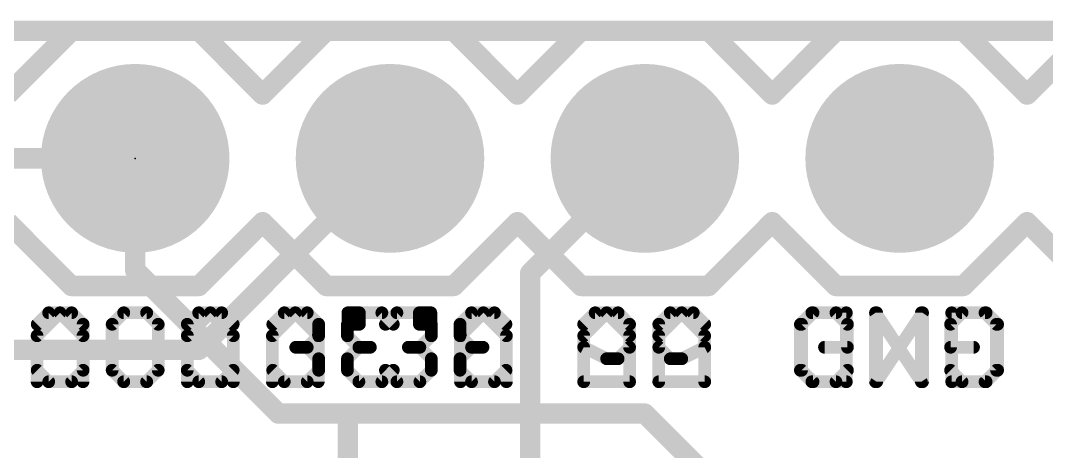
# Model space of a CAD drawing. Extents: x -0.9 to 39.5, y -0.1 to 25.5.
# Drawn here: x 9.02 to 19.24, y 21.21 to 25.5 of the extents above; entities that cross this region are included whole.
import ezdxf

# ---------------------------------------------------------------- set-up
doc = ezdxf.new("R2010")
doc.units = 0
for name, color, linetype in [('1', 12, 'CONTINUOUS'), ('16', 132, 'CONTINUOUS'), ('17', 110, 'CONTINUOUS'), ('20', 53, 'CONTINUOUS'), ('21', 41, 'CONTINUOUS'), ('22', 40, 'CONTINUOUS'), ('24', 53, 'CONTINUOUS')]:
    doc.layers.add(name, color=color, linetype=linetype)

# ---------------------------------------------------------------- blocks, each defined once
blk = doc.blocks.new('ROUNDP')
at = {"const_width": 0.5}
blk.add_lwpolyline([(0, -0.25, 1), (0, 0.25, 1), (0, -0.25)], format="xyb", dxfattribs=at)

msp = doc.modelspace()

# ---------------------------------------------------------------- linework, layer by layer
at = {"layer": '1', "const_width": 0.2032}
for points in [[(39.37, 25.4), (0, 25.4)], [(10.16, 23.017), (10.16, 24.13)], [(11.587, 21.59), (10.16, 23.017)], [(12.28, 21.59), (11.587, 21.59)], [(15.24, 21.59), (12.28, 21.59)], [(12.28, 20.32), (12.28, 21.59)], [(16.51, 20.32), (15.24, 21.59)]]:
    msp.add_lwpolyline(points, dxfattribs=at)
at = {"layer": '1', "const_width": 0.1016}
for points in [[(10.2108, 24.13, 1), (10.1092, 24.13)], [(10.1959, 23.0529, 1), (10.1241, 22.9811)], [(10.1092, 23.017, 1), (10.2108, 23.017)], [(11.587, 21.6408, 1), (11.587, 21.5392)], [(12.28, 21.6408, 1), (12.28, 21.5392)], [(12.3308, 21.59, 1), (12.2292, 21.59)], [(12.28, 21.5392, 1), (12.28, 21.6408)], [(15.2759, 21.6259, 1), (15.2041, 21.5541)], [(15.24, 21.5392, 1), (15.24, 21.6408)], [(11.5511, 21.5541, 1), (11.6229, 21.6259)]]:
    msp.add_lwpolyline(points, format="xyb", dxfattribs=at)
at = {"layer": '16', "const_width": 0.2032}
for points in [[(0, 25.4), (39.37, 25.4)], [(10.16, 24.13), (8.89, 24.13)], [(10.795, 22.225), (12.7, 24.13)], [(14.097, 22.987), (15.24, 24.13)], [(14.097, 20.701), (14.097, 22.987)], [(8.509, 22.225), (10.795, 22.225)]]:
    msp.add_lwpolyline(points, dxfattribs=at)
at = {"layer": '16', "const_width": 0.1016}
for points in [[(10.16, 24.0792, 1), (10.16, 24.1808)], [(12.7359, 24.0941, 1), (12.6641, 24.1659)], [(15.2759, 24.0941, 1), (15.2041, 24.1659)], [(14.1478, 22.987, 1), (14.0462, 22.987)], [(14.0611, 23.0229, 1), (14.1329, 22.9511)], [(10.7591, 22.2609, 1), (10.8309, 22.1891)], [(10.795, 22.1742, 1), (10.795, 22.2758)]]:
    msp.add_lwpolyline(points, format="xyb", dxfattribs=at)
at = {"layer": '20', "const_width": 0.2032}
msp.add_lwpolyline([(39.37, 25.4), (0, 25.4)], dxfattribs=at)
at = {"layer": '21', "const_width": 0.127}
for points in [[(9.2979, 22.5933), (9.1835, 22.4789)], [(9.5267, 22.5933), (9.2979, 22.5933)], [(9.6411, 22.4789), (9.5267, 22.5933)], [(10.0463, 22.5933), (9.9319, 22.4789)], [(10.2751, 22.5933), (10.0463, 22.5933)], [(10.3895, 22.4789), (10.2751, 22.5933)], [(10.9091, 22.5933), (10.6803, 22.3645)], [(11.1379, 22.3645), (10.9091, 22.5933)], [(11.7559, 22.5933), (11.5271, 22.3645)], [(11.9847, 22.3645), (11.7559, 22.5933)], [(12.2755, 22.4789), (12.3899, 22.5933)], [(12.3899, 22.5933), (12.6187, 22.5933)], [(12.6187, 22.5933), (12.7331, 22.4789)], [(12.9929, 22.4789), (12.9929, 22.5933)], [(12.9929, 22.5933), (13.1073, 22.5933)], [(13.1073, 22.5933), (13.1073, 22.4789)], [(13.3981, 22.4789), (13.5125, 22.5933)], [(13.5125, 22.5933), (13.7413, 22.5933)], [(13.7413, 22.5933), (13.8557, 22.4789)], [(14.8597, 22.5933), (14.6309, 22.3645)], [(15.0885, 22.3645), (14.8597, 22.5933)], [(15.3793, 22.4789), (15.4937, 22.5933)], [(15.4937, 22.5933), (15.7225, 22.5933)], [(15.7225, 22.5933), (15.8369, 22.4789)], [(16.9052, 22.5933), (16.7908, 22.4789)], [(17.2484, 22.5933), (16.9052, 22.5933)], [(17.2484, 21.9069), (17.2484, 22.5933)], [(17.9968, 21.9069), (17.5392, 22.5933)], [(17.5392, 22.5933), (17.5392, 21.9069)], [(17.9968, 22.5933), (17.9968, 21.9069)], [(18.402, 22.5933), (18.2876, 22.4789)], [(18.6308, 22.5933), (18.402, 22.5933)], [(18.7452, 22.4789), (18.6308, 22.5933)], [(9.6411, 22.0213), (9.6411, 22.4789)], [(10.3895, 22.0213), (10.3895, 22.4789)], [(12.2755, 22.3645), (12.2755, 22.4789)], [(13.1073, 22.4789), (12.9929, 22.4789)], [(13.3981, 22.3645), (13.3981, 22.4789)], [(15.3793, 22.2501), (15.3793, 22.4789)], [(16.7908, 22.4789), (16.7908, 22.0213)], [(18.2876, 22.4789), (18.2876, 22.2501)], [(18.7452, 22.0213), (18.7452, 22.4789)], [(10.6803, 22.3645), (10.6803, 21.9069)], [(11.1379, 21.9069), (11.1379, 22.3645)], [(11.5271, 22.3645), (11.5271, 21.9069)], [(11.9847, 21.9069), (11.9847, 22.3645)], [(12.3899, 22.2501), (12.2755, 22.3645)], [(13.5125, 22.2501), (13.3981, 22.3645)], [(14.6309, 22.3645), (14.6309, 21.9069)], [(15.0885, 21.9069), (15.0885, 22.3645)], [(12.2755, 22.1357), (12.3899, 22.2501)], [(12.3899, 22.2501), (12.5043, 22.2501)], [(13.3981, 22.1357), (13.5125, 22.2501)], [(13.5125, 22.2501), (13.6269, 22.2501)], [(15.4937, 22.1357), (15.3793, 22.2501)], [(15.8369, 22.2501), (15.6081, 22.1357)], [(15.8369, 21.9069), (15.8369, 22.2501)], [(18.2876, 22.2501), (18.5164, 22.2501)], [(12.2755, 22.0213), (12.2755, 22.1357)], [(13.3981, 22.0213), (13.3981, 22.1357)], [(15.6081, 22.1357), (15.4937, 22.1357)], [(9.1835, 22.0213), (9.2979, 21.9069)], [(9.5267, 21.9069), (9.6411, 22.0213)], [(9.9319, 22.0213), (10.0463, 21.9069)], [(10.2751, 21.9069), (10.3895, 22.0213)], [(12.3899, 21.9069), (12.2755, 22.0213)], [(12.7331, 22.0213), (12.6187, 21.9069)], [(13.5125, 21.9069), (13.3981, 22.0213)], [(13.8557, 22.0213), (13.7413, 21.9069)], [(16.7908, 22.0213), (16.9052, 21.9069)], [(18.2876, 22.0213), (18.402, 21.9069)], [(18.6308, 21.9069), (18.7452, 22.0213)], [(9.2979, 21.9069), (9.5267, 21.9069)], [(10.0463, 21.9069), (10.2751, 21.9069)], [(12.6187, 21.9069), (12.3899, 21.9069)], [(13.7413, 21.9069), (13.5125, 21.9069)], [(15.3793, 21.9069), (15.8369, 21.9069)], [(16.9052, 21.9069), (17.2484, 21.9069)], [(18.402, 21.9069), (18.6308, 21.9069)]]:
    msp.add_lwpolyline(points, dxfattribs=at)
at = {"layer": '21', "const_width": 0.0635}
for points in [[(9.2979, 22.6251, 1), (9.2979, 22.5616)], [(9.3203, 22.5708, 1), (9.2754, 22.6158)], [(9.5491, 22.6158, 1), (9.5042, 22.5708)], [(9.5267, 22.5616, 1), (9.5267, 22.6251)], [(10.0463, 22.6251, 1), (10.0463, 22.5616)], [(10.0687, 22.5708, 1), (10.0238, 22.6158)], [(10.2975, 22.6158, 1), (10.2526, 22.5708)], [(10.2751, 22.5616, 1), (10.2751, 22.6251)], [(10.9316, 22.6158, 1), (10.8867, 22.5708)], [(10.9316, 22.5708, 1), (10.8867, 22.6158)], [(11.7783, 22.6158, 1), (11.7334, 22.5708)], [(11.7783, 22.5708, 1), (11.7334, 22.6158)], [(12.3899, 22.6251, 1), (12.3899, 22.5616)], [(12.4123, 22.5708, 1), (12.3674, 22.6158)], [(12.6411, 22.6158, 1), (12.5962, 22.5708)], [(12.6187, 22.5616, 1), (12.6187, 22.6251)], [(12.9929, 22.6251, 1), (12.9929, 22.5616)], [(13.0246, 22.5933, 1), (12.9611, 22.5933)], [(13.139, 22.5933, 1), (13.0755, 22.5933)], [(13.1073, 22.5616, 1), (13.1073, 22.6251)], [(13.5125, 22.6251, 1), (13.5125, 22.5616)], [(13.535, 22.5708, 1), (13.4901, 22.6158)], [(13.7638, 22.6158, 1), (13.7189, 22.5708)], [(13.7413, 22.5616, 1), (13.7413, 22.6251)], [(14.8821, 22.6158, 1), (14.8372, 22.5708)], [(14.8821, 22.5708, 1), (14.8372, 22.6158)], [(15.4937, 22.6251, 1), (15.4937, 22.5616)], [(15.5162, 22.5708, 1), (15.4713, 22.6158)], [(15.745, 22.6158, 1), (15.7001, 22.5708)], [(15.7225, 22.5616, 1), (15.7225, 22.6251)], [(16.9052, 22.6251, 1), (16.9052, 22.5616)], [(16.9276, 22.5708, 1), (16.8827, 22.6158)], [(17.2801, 22.5933, 1), (17.2166, 22.5933)], [(17.2484, 22.5616, 1), (17.2484, 22.6251)], [(17.5709, 22.5933, 1), (17.5074, 22.5933)], [(17.5656, 22.6109, 1), (17.5128, 22.5757)], [(18.0285, 22.5933, 1), (17.965, 22.5933)], [(18.402, 22.6251, 1), (18.402, 22.5616)], [(18.4245, 22.5708, 1), (18.3796, 22.6158)], [(18.6533, 22.6158, 1), (18.6084, 22.5708)], [(18.6308, 22.5616, 1), (18.6308, 22.6251)], [(9.161, 22.5014, 1), (9.2059, 22.4565)], [(9.6728, 22.4789, 1), (9.6093, 22.4789)], [(9.6186, 22.4565, 1), (9.6635, 22.5014)], [(9.9094, 22.5014, 1), (9.9543, 22.4565)], [(10.4212, 22.4789, 1), (10.3577, 22.4789)], [(10.367, 22.4565, 1), (10.4119, 22.5014)], [(12.3072, 22.4789, 1), (12.2437, 22.4789)], [(12.253, 22.5014, 1), (12.2979, 22.4565)], [(12.7106, 22.4565, 1), (12.7555, 22.5014)], [(12.9929, 22.5107, 1), (12.9929, 22.4472)], [(12.9611, 22.4789, 1), (13.0246, 22.4789)], [(13.0755, 22.4789, 1), (13.139, 22.4789)], [(13.1073, 22.4472, 1), (13.1073, 22.5107)], [(13.4299, 22.4789, 1), (13.3664, 22.4789)], [(13.3757, 22.5014, 1), (13.4206, 22.4565)], [(13.8332, 22.4565, 1), (13.8782, 22.5014)], [(15.4111, 22.4789, 1), (15.3476, 22.4789)], [(15.3569, 22.5014, 1), (15.4018, 22.4565)], [(15.8144, 22.4565, 1), (15.8594, 22.5014)], [(16.8225, 22.4789, 1), (16.759, 22.4789)], [(16.7683, 22.5014, 1), (16.8132, 22.4565)], [(18.3194, 22.4789, 1), (18.2559, 22.4789)], [(18.2652, 22.5014, 1), (18.3101, 22.4565)], [(18.7769, 22.4789, 1), (18.7135, 22.4789)], [(18.7227, 22.4565, 1), (18.7677, 22.5014)], [(10.7121, 22.3645, 1), (10.6486, 22.3645)], [(10.6579, 22.387, 1), (10.7028, 22.3421)], [(11.1697, 22.3645, 1), (11.1061, 22.3645)], [(11.1154, 22.3421, 1), (11.1604, 22.387)], [(11.5588, 22.3645, 1), (11.4953, 22.3645)], [(11.5046, 22.387, 1), (11.5495, 22.3421)], [(12.0164, 22.3645, 1), (11.9529, 22.3645)], [(11.9622, 22.3421, 1), (12.0071, 22.387)], [(12.2437, 22.3645, 1), (12.3072, 22.3645)], [(12.2979, 22.387, 1), (12.253, 22.3421)], [(13.4206, 22.387, 1), (13.3757, 22.3421)], [(13.3664, 22.3645, 1), (13.4299, 22.3645)], [(14.6626, 22.3645, 1), (14.5991, 22.3645)], [(14.6084, 22.387, 1), (14.6533, 22.3421)], [(15.1202, 22.3645, 1), (15.0567, 22.3645)], [(15.066, 22.3421, 1), (15.1109, 22.387)], [(12.3899, 22.2819, 1), (12.3899, 22.2184)], [(12.4123, 22.2277, 1), (12.3674, 22.2726)], [(12.3674, 22.2277, 1), (12.4123, 22.2726)], [(12.5043, 22.2184, 1), (12.5043, 22.2819)], [(13.5125, 22.2819, 1), (13.5125, 22.2184)], [(13.4901, 22.2277, 1), (13.535, 22.2726)], [(13.535, 22.2277, 1), (13.4901, 22.2726)], [(13.6269, 22.2184, 1), (13.6269, 22.2819)], [(15.4018, 22.2726, 1), (15.3569, 22.2277)], [(15.8687, 22.2501, 1), (15.8051, 22.2501)], [(15.8511, 22.2217, 1), (15.8227, 22.2785)], [(18.2876, 22.2819, 1), (18.2876, 22.2184)], [(18.5164, 22.2184, 1), (18.5164, 22.2819)], [(12.3072, 22.1357, 1), (12.2437, 22.1357)], [(13.4299, 22.1357, 1), (13.3664, 22.1357)], [(15.3476, 22.2501, 1), (15.4111, 22.2501)], [(15.4937, 22.1675, 1), (15.4937, 22.104)], [(15.5939, 22.1641, 1), (15.6223, 22.1073)], [(15.6081, 22.104, 1), (15.6081, 22.1675)], [(18.2559, 22.2501, 1), (18.3194, 22.2501)], [(12.253, 22.1582, 1), (12.2979, 22.1133)], [(13.3757, 22.1582, 1), (13.4206, 22.1133)], [(15.4713, 22.1133, 1), (15.5162, 22.1582)], [(9.2059, 22.0438, 1), (9.161, 21.9989)], [(9.6093, 22.0213, 1), (9.6728, 22.0213)], [(9.6635, 21.9989, 1), (9.6186, 22.0438)], [(9.9543, 22.0438, 1), (9.9094, 21.9989)], [(10.3577, 22.0213, 1), (10.4212, 22.0213)], [(10.4119, 21.9989, 1), (10.367, 22.0438)], [(12.2437, 22.0213, 1), (12.3072, 22.0213)], [(12.2979, 22.0438, 1), (12.253, 21.9989)], [(12.7555, 21.9989, 1), (12.7106, 22.0438)], [(13.4206, 22.0438, 1), (13.3757, 21.9989)], [(13.3664, 22.0213, 1), (13.4299, 22.0213)], [(13.8782, 21.9989, 1), (13.8332, 22.0438)], [(16.8132, 22.0438, 1), (16.7683, 21.9989)], [(16.759, 22.0213, 1), (16.8225, 22.0213)], [(18.3101, 22.0438, 1), (18.2652, 21.9989)], [(18.7135, 22.0213, 1), (18.7769, 22.0213)], [(18.7677, 21.9989, 1), (18.7227, 22.0438)], [(9.2979, 21.9387, 1), (9.2979, 21.8752)], [(9.2754, 21.8845, 1), (9.3203, 21.9294)], [(9.5042, 21.9294, 1), (9.5491, 21.8845)], [(9.5267, 21.8752, 1), (9.5267, 21.9387)], [(10.0463, 21.9387, 1), (10.0463, 21.8752)], [(10.0238, 21.8845, 1), (10.0687, 21.9294)], [(10.2526, 21.9294, 1), (10.2975, 21.8845)], [(10.2751, 21.8752, 1), (10.2751, 21.9387)], [(10.6486, 21.9069, 1), (10.7121, 21.9069)], [(11.1061, 21.9069, 1), (11.1697, 21.9069)], [(11.4953, 21.9069, 1), (11.5588, 21.9069)], [(11.9529, 21.9069, 1), (12.0164, 21.9069)], [(12.3899, 21.9387, 1), (12.3899, 21.8752)], [(12.3674, 21.8845, 1), (12.4123, 21.9294)], [(12.5962, 21.9294, 1), (12.6411, 21.8845)], [(12.6187, 21.8752, 1), (12.6187, 21.9387)], [(13.5125, 21.9387, 1), (13.5125, 21.8752)], [(13.4901, 21.8845, 1), (13.535, 21.9294)], [(13.7189, 21.9294, 1), (13.7638, 21.8845)], [(13.7413, 21.8752, 1), (13.7413, 21.9387)], [(14.5991, 21.9069, 1), (14.6626, 21.9069)], [(15.0567, 21.9069, 1), (15.1202, 21.9069)], [(15.3793, 21.9387, 1), (15.3793, 21.8752)], [(15.8051, 21.9069, 1), (15.8687, 21.9069)], [(15.8369, 21.8752, 1), (15.8369, 21.9387)], [(16.9052, 21.9387, 1), (16.9052, 21.8752)], [(16.8827, 21.8845, 1), (16.9276, 21.9294)], [(17.2166, 21.9069, 1), (17.2801, 21.9069)], [(17.2484, 21.8752, 1), (17.2484, 21.9387)], [(17.5074, 21.9069, 1), (17.5709, 21.9069)], [(17.965, 21.9069, 1), (18.0285, 21.9069)], [(17.9704, 21.8893, 1), (18.0232, 21.9245)], [(18.402, 21.9387, 1), (18.402, 21.8752)], [(18.3796, 21.8845, 1), (18.4245, 21.9294)], [(18.6084, 21.9294, 1), (18.6533, 21.8845)], [(18.6308, 21.8752, 1), (18.6308, 21.9387)]]:
    msp.add_lwpolyline(points, format="xyb", dxfattribs=at)
at = {"layer": '22'}
for points, const_width in [([(8.89, 24.765), (9.525, 25.4)], 0.2032), ([(10.795, 25.4), (9.525, 25.4)], 0.2032), ([(11.43, 24.765), (10.795, 25.4)], 0.2032), ([(12.065, 25.4), (11.43, 24.765)], 0.2032), ([(13.335, 25.4), (12.065, 25.4)], 0.2032), ([(13.97, 24.765), (13.335, 25.4)], 0.2032), ([(14.605, 25.4), (13.97, 24.765)], 0.2032), ([(15.875, 25.4), (14.605, 25.4)], 0.2032), ([(16.51, 24.765), (15.875, 25.4)], 0.2032), ([(16.51, 24.765), (17.145, 25.4)], 0.2032), ([(18.415, 25.4), (17.145, 25.4)], 0.2032), ([(19.05, 24.765), (18.415, 25.4)], 0.2032), ([(19.685, 25.4), (19.05, 24.765)], 0.2032), ([(9.525, 22.86), (8.89, 23.495)], 0.2032), ([(10.795, 22.86), (11.43, 23.495)], 0.2032), ([(11.43, 23.495), (12.065, 22.86)], 0.2032), ([(13.335, 22.86), (13.97, 23.495)], 0.2032), ([(13.97, 23.495), (14.605, 22.86)], 0.2032), ([(15.875, 22.86), (16.51, 23.495)], 0.2032), ([(17.145, 22.86), (16.51, 23.495)], 0.2032), ([(18.415, 22.86), (19.05, 23.495)], 0.2032), ([(19.05, 23.495), (19.685, 22.86)], 0.2032), ([(9.525, 22.86), (10.795, 22.86)], 0.2032), ([(12.065, 22.86), (13.335, 22.86)], 0.2032), ([(14.605, 22.86), (15.875, 22.86)], 0.2032), ([(17.145, 22.86), (18.415, 22.86)], 0.2032), ([(9.1821, 22.3645), (9.4109, 22.5933)], 0.127), ([(9.4109, 22.5933), (9.6397, 22.3645)], 0.127), ([(9.9305, 22.4789), (10.0449, 22.5933)], 0.127), ([(10.0449, 22.5933), (10.2737, 22.5933)], 0.127), ([(10.2737, 22.5933), (10.3881, 22.4789)], 0.127), ([(10.6789, 22.4789), (10.7933, 22.5933)], 0.127), ([(10.7933, 22.5933), (11.0221, 22.5933)], 0.127), ([(11.0221, 22.5933), (11.1365, 22.4789)], 0.127), ([(11.646, 22.5933), (11.5316, 22.4789)], 0.127), ([(11.8748, 22.5933), (11.646, 22.5933)], 0.127), ([(11.9892, 22.4789), (11.8748, 22.5933)], 0.127), ([(12.28, 22.5933), (12.28, 22.4789)], 0.127), ([(12.3944, 22.5933), (12.28, 22.5933)], 0.127), ([(12.3944, 22.4789), (12.3944, 22.5933)], 0.127), ([(12.7686, 22.5933), (12.6542, 22.4789)], 0.127), ([(12.9974, 22.5933), (12.7686, 22.5933)], 0.127), ([(13.1118, 22.4789), (12.9974, 22.5933)], 0.127), ([(13.4026, 22.3645), (13.6314, 22.5933)], 0.127), ([(13.6314, 22.5933), (13.8602, 22.3645)], 0.127), ([(14.7448, 22.5933), (14.6304, 22.4789)], 0.127), ([(14.9736, 22.5933), (14.7448, 22.5933)], 0.127), ([(15.088, 22.4789), (14.9736, 22.5933)], 0.127), ([(15.3788, 22.3645), (15.6076, 22.5933)], 0.127), ([(15.6076, 22.5933), (15.8364, 22.3645)], 0.127), ([(16.8021, 22.4789), (16.9165, 22.5933)], 0.127), ([(16.9165, 22.5933), (17.1453, 22.5933)], 0.127), ([(17.1453, 22.5933), (17.2597, 22.4789)], 0.127), ([(17.5505, 22.5933), (17.5505, 21.9069)], 0.127), ([(17.5505, 21.9069), (18.0081, 22.5933)], 0.127), ([(18.0081, 22.5933), (18.0081, 21.9069)], 0.127), ([(18.2989, 21.9069), (18.2989, 22.5933)], 0.127), ([(18.2989, 22.5933), (18.6421, 22.5933)], 0.127), ([(18.6421, 22.5933), (18.7565, 22.4789)], 0.127), ([(9.9305, 22.0213), (9.9305, 22.4789)], 0.127), ([(10.6789, 22.0213), (10.6789, 22.4789)], 0.127), ([(11.9892, 22.3645), (11.9892, 22.4789)], 0.127), ([(12.28, 22.4789), (12.3944, 22.4789)], 0.127), ([(13.1118, 22.3645), (13.1118, 22.4789)], 0.127), ([(15.088, 22.2501), (15.088, 22.4789)], 0.127), ([(16.8021, 22.0213), (16.8021, 22.4789)], 0.127), ([(17.2597, 22.4789), (17.2597, 22.2501)], 0.127), ([(18.7565, 22.4789), (18.7565, 22.0213)], 0.127), ([(9.1821, 21.9069), (9.1821, 22.3645)], 0.127), ([(9.6397, 22.3645), (9.6397, 21.9069)], 0.127), ([(11.8748, 22.2501), (11.9892, 22.3645)], 0.127), ([(12.9974, 22.2501), (13.1118, 22.3645)], 0.127), ([(13.4026, 21.9069), (13.4026, 22.3645)], 0.127), ([(13.8602, 22.3645), (13.8602, 21.9069)], 0.127), ([(15.3788, 21.9069), (15.3788, 22.3645)], 0.127), ([(15.8364, 22.3645), (15.8364, 21.9069)], 0.127), ([(11.8748, 22.2501), (11.7604, 22.2501)], 0.127), ([(11.9892, 22.1357), (11.8748, 22.2501)], 0.127), ([(12.9974, 22.2501), (12.883, 22.2501)], 0.127), ([(13.1118, 22.1357), (12.9974, 22.2501)], 0.127), ([(14.6304, 21.9069), (14.6304, 22.2501)], 0.127), ([(14.6304, 22.2501), (14.8592, 22.1357)], 0.127), ([(14.9736, 22.1357), (15.088, 22.2501)], 0.127), ([(17.2597, 22.2501), (17.0309, 22.2501)], 0.127), ([(11.9892, 22.0213), (11.9892, 22.1357)], 0.127), ([(13.1118, 22.0213), (13.1118, 22.1357)], 0.127), ([(14.8592, 22.1357), (14.9736, 22.1357)], 0.127), ([(10.0449, 21.9069), (9.9305, 22.0213)], 0.127), ([(10.3881, 22.0213), (10.2737, 21.9069)], 0.127), ([(10.7933, 21.9069), (10.6789, 22.0213)], 0.127), ([(11.1365, 22.0213), (11.0221, 21.9069)], 0.127), ([(11.5316, 22.0213), (11.646, 21.9069)], 0.127), ([(11.8748, 21.9069), (11.9892, 22.0213)], 0.127), ([(12.6542, 22.0213), (12.7686, 21.9069)], 0.127), ([(12.9974, 21.9069), (13.1118, 22.0213)], 0.127), ([(16.9165, 21.9069), (16.8021, 22.0213)], 0.127), ([(17.2597, 22.0213), (17.1453, 21.9069)], 0.127), ([(18.7565, 22.0213), (18.6421, 21.9069)], 0.127), ([(10.2737, 21.9069), (10.0449, 21.9069)], 0.127), ([(11.0221, 21.9069), (10.7933, 21.9069)], 0.127), ([(11.646, 21.9069), (11.8748, 21.9069)], 0.127), ([(12.7686, 21.9069), (12.9974, 21.9069)], 0.127), ([(15.088, 21.9069), (14.6304, 21.9069)], 0.127), ([(17.1453, 21.9069), (16.9165, 21.9069)], 0.127), ([(18.6421, 21.9069), (18.2989, 21.9069)], 0.127)]:
    msp.add_lwpolyline(points, dxfattribs=dict(at, const_width=const_width))
for points, const_width in [([(9.525, 25.4508, 1), (9.525, 25.3492)], 0.1016), ([(9.5609, 25.3641, 1), (9.4891, 25.4359)], 0.1016), ([(10.8309, 25.4359, 1), (10.7591, 25.3641)], 0.1016), ([(10.795, 25.3492, 1), (10.795, 25.4508)], 0.1016), ([(12.065, 25.4508, 1), (12.065, 25.3492)], 0.1016), ([(12.1009, 25.3641, 1), (12.0291, 25.4359)], 0.1016), ([(13.3709, 25.4359, 1), (13.2991, 25.3641)], 0.1016), ([(13.335, 25.3492, 1), (13.335, 25.4508)], 0.1016), ([(14.605, 25.4508, 1), (14.605, 25.3492)], 0.1016), ([(14.6409, 25.3641, 1), (14.5691, 25.4359)], 0.1016), ([(15.9109, 25.4359, 1), (15.8391, 25.3641)], 0.1016), ([(15.875, 25.3492, 1), (15.875, 25.4508)], 0.1016), ([(17.145, 25.4508, 1), (17.145, 25.3492)], 0.1016), ([(17.1809, 25.3641, 1), (17.1091, 25.4359)], 0.1016), ([(18.4509, 25.4359, 1), (18.3791, 25.3641)], 0.1016), ([(18.415, 25.3492, 1), (18.415, 25.4508)], 0.1016), ([(11.3941, 24.8009, 1), (11.4659, 24.7291)], 0.1016), ([(11.3941, 24.7291, 1), (11.4659, 24.8009)], 0.1016), ([(13.9341, 24.8009, 1), (14.0059, 24.7291)], 0.1016), ([(13.9341, 24.7291, 1), (14.0059, 24.8009)], 0.1016), ([(16.4741, 24.8009, 1), (16.5459, 24.7291)], 0.1016), ([(16.4741, 24.7291, 1), (16.5459, 24.8009)], 0.1016), ([(19.0141, 24.8009, 1), (19.0859, 24.7291)], 0.1016), ([(19.0141, 24.7291, 1), (19.0859, 24.8009)], 0.1016), ([(11.4659, 23.5309, 1), (11.3941, 23.4591)], 0.1016), ([(11.4659, 23.4591, 1), (11.3941, 23.5309)], 0.1016), ([(14.0059, 23.5309, 1), (13.9341, 23.4591)], 0.1016), ([(14.0059, 23.4591, 1), (13.9341, 23.5309)], 0.1016), ([(16.5459, 23.5309, 1), (16.4741, 23.4591)], 0.1016), ([(16.5459, 23.4591, 1), (16.4741, 23.5309)], 0.1016), ([(19.0859, 23.5309, 1), (19.0141, 23.4591)], 0.1016), ([(19.0859, 23.4591, 1), (19.0141, 23.5309)], 0.1016), ([(9.525, 22.9108, 1), (9.525, 22.8092)], 0.1016), ([(9.4891, 22.8241, 1), (9.5609, 22.8959)], 0.1016), ([(10.7591, 22.8959, 1), (10.8309, 22.8241)], 0.1016), ([(10.795, 22.8092, 1), (10.795, 22.9108)], 0.1016), ([(12.065, 22.9108, 1), (12.065, 22.8092)], 0.1016), ([(12.0291, 22.8241, 1), (12.1009, 22.8959)], 0.1016), ([(13.2991, 22.8959, 1), (13.3709, 22.8241)], 0.1016), ([(13.335, 22.8092, 1), (13.335, 22.9108)], 0.1016), ([(14.605, 22.9108, 1), (14.605, 22.8092)], 0.1016), ([(14.5691, 22.8241, 1), (14.6409, 22.8959)], 0.1016), ([(15.8391, 22.8959, 1), (15.9109, 22.8241)], 0.1016), ([(15.875, 22.8092, 1), (15.875, 22.9108)], 0.1016), ([(17.145, 22.9108, 1), (17.145, 22.8092)], 0.1016), ([(17.1091, 22.8241, 1), (17.1809, 22.8959)], 0.1016), ([(18.3791, 22.8959, 1), (18.4509, 22.8241)], 0.1016), ([(18.415, 22.8092, 1), (18.415, 22.9108)], 0.1016), ([(9.4333, 22.6158, 1), (9.3884, 22.5708)], 0.0635), ([(9.4333, 22.5708, 1), (9.3884, 22.6158)], 0.0635), ([(10.0449, 22.6251, 1), (10.0449, 22.5616)], 0.0635), ([(10.0674, 22.5708, 1), (10.0225, 22.6158)], 0.0635), ([(10.2962, 22.6158, 1), (10.2513, 22.5708)], 0.0635), ([(10.2737, 22.5616, 1), (10.2737, 22.6251)], 0.0635), ([(10.7933, 22.6251, 1), (10.7933, 22.5616)], 0.0635), ([(10.8158, 22.5708, 1), (10.7709, 22.6158)], 0.0635), ([(11.0446, 22.6158, 1), (10.9997, 22.5708)], 0.0635), ([(11.0221, 22.5616, 1), (11.0221, 22.6251)], 0.0635), ([(11.646, 22.6251, 1), (11.646, 22.5616)], 0.0635), ([(11.6684, 22.5708, 1), (11.6235, 22.6158)], 0.0635), ([(11.8972, 22.6158, 1), (11.8523, 22.5708)], 0.0635), ([(11.8748, 22.5616, 1), (11.8748, 22.6251)], 0.0635), ([(12.28, 22.6251, 1), (12.28, 22.5616)], 0.0635), ([(12.3118, 22.5933, 1), (12.2483, 22.5933)], 0.0635), ([(12.4262, 22.5933, 1), (12.3627, 22.5933)], 0.0635), ([(12.3944, 22.5616, 1), (12.3944, 22.6251)], 0.0635), ([(12.7686, 22.6251, 1), (12.7686, 22.5616)], 0.0635), ([(12.7911, 22.5708, 1), (12.7462, 22.6158)], 0.0635), ([(13.0199, 22.6158, 1), (12.975, 22.5708)], 0.0635), ([(12.9974, 22.5616, 1), (12.9974, 22.6251)], 0.0635), ([(13.6539, 22.6158, 1), (13.609, 22.5708)], 0.0635), ([(13.6539, 22.5708, 1), (13.609, 22.6158)], 0.0635), ([(14.7448, 22.6251, 1), (14.7448, 22.5616)], 0.0635), ([(14.7672, 22.5708, 1), (14.7223, 22.6158)], 0.0635), ([(14.996, 22.6158, 1), (14.9511, 22.5708)], 0.0635), ([(14.9736, 22.5616, 1), (14.9736, 22.6251)], 0.0635), ([(15.6301, 22.6158, 1), (15.5852, 22.5708)], 0.0635), ([(15.6301, 22.5708, 1), (15.5852, 22.6158)], 0.0635), ([(16.9165, 22.6251, 1), (16.9165, 22.5616)], 0.0635), ([(16.9389, 22.5708, 1), (16.894, 22.6158)], 0.0635), ([(17.1677, 22.6158, 1), (17.1228, 22.5708)], 0.0635), ([(17.1453, 22.5616, 1), (17.1453, 22.6251)], 0.0635), ([(17.5823, 22.5933, 1), (17.5188, 22.5933)], 0.0635), ([(18.0399, 22.5933, 1), (17.9764, 22.5933)], 0.0635), ([(18.0345, 22.5757, 1), (17.9817, 22.6109)], 0.0635), ([(18.2989, 22.6251, 1), (18.2989, 22.5616)], 0.0635), ([(18.3307, 22.5933, 1), (18.2672, 22.5933)], 0.0635), ([(18.6646, 22.6158, 1), (18.6197, 22.5708)], 0.0635), ([(18.6421, 22.5616, 1), (18.6421, 22.6251)], 0.0635), ([(9.9623, 22.4789, 1), (9.8988, 22.4789)], 0.0635), ([(9.9081, 22.5014, 1), (9.953, 22.4565)], 0.0635), ([(10.3657, 22.4565, 1), (10.4106, 22.5014)], 0.0635), ([(10.7107, 22.4789, 1), (10.6472, 22.4789)], 0.0635), ([(10.6565, 22.5014, 1), (10.7014, 22.4565)], 0.0635), ([(11.1141, 22.4565, 1), (11.159, 22.5014)], 0.0635), ([(11.5091, 22.5014, 1), (11.5541, 22.4565)], 0.0635), ([(12.0209, 22.4789, 1), (11.9574, 22.4789)], 0.0635), ([(11.9667, 22.4565, 1), (12.0116, 22.5014)], 0.0635), ([(12.28, 22.5107, 1), (12.28, 22.4472)], 0.0635), ([(12.2483, 22.4789, 1), (12.3118, 22.4789)], 0.0635), ([(12.3627, 22.4789, 1), (12.4262, 22.4789)], 0.0635), ([(12.3944, 22.4472, 1), (12.3944, 22.5107)], 0.0635), ([(12.6318, 22.5014, 1), (12.6767, 22.4565)], 0.0635), ([(13.1436, 22.4789, 1), (13.0801, 22.4789)], 0.0635), ([(13.0894, 22.4565, 1), (13.1343, 22.5014)], 0.0635), ([(14.6079, 22.5014, 1), (14.6529, 22.4565)], 0.0635), ([(15.1197, 22.4789, 1), (15.0562, 22.4789)], 0.0635), ([(15.0655, 22.4565, 1), (15.1104, 22.5014)], 0.0635), ([(16.8338, 22.4789, 1), (16.7704, 22.4789)], 0.0635), ([(16.7796, 22.5014, 1), (16.8246, 22.4565)], 0.0635), ([(17.2914, 22.4789, 1), (17.2279, 22.4789)], 0.0635), ([(17.2372, 22.4565, 1), (17.2821, 22.5014)], 0.0635), ([(18.7883, 22.4789, 1), (18.7248, 22.4789)], 0.0635), ([(18.7341, 22.4565, 1), (18.779, 22.5014)], 0.0635), ([(9.2139, 22.3645, 1), (9.1503, 22.3645)], 0.0635), ([(9.1596, 22.387, 1), (9.2046, 22.3421)], 0.0635), ([(9.6714, 22.3645, 1), (9.6079, 22.3645)], 0.0635), ([(9.6172, 22.3421, 1), (9.6621, 22.387)], 0.0635), ([(11.9574, 22.3645, 1), (12.0209, 22.3645)], 0.0635), ([(12.0116, 22.3421, 1), (11.9667, 22.387)], 0.0635), ([(13.0801, 22.3645, 1), (13.1436, 22.3645)], 0.0635), ([(13.1343, 22.3421, 1), (13.0894, 22.387)], 0.0635), ([(13.4344, 22.3645, 1), (13.3709, 22.3645)], 0.0635), ([(13.3802, 22.387, 1), (13.4251, 22.3421)], 0.0635), ([(13.892, 22.3645, 1), (13.8285, 22.3645)], 0.0635), ([(13.8378, 22.3421, 1), (13.8827, 22.387)], 0.0635), ([(15.4106, 22.3645, 1), (15.3471, 22.3645)], 0.0635), ([(15.3564, 22.387, 1), (15.4013, 22.3421)], 0.0635), ([(15.8682, 22.3645, 1), (15.8047, 22.3645)], 0.0635), ([(15.814, 22.3421, 1), (15.8589, 22.387)], 0.0635), ([(11.7604, 22.2819, 1), (11.7604, 22.2184)], 0.0635), ([(11.8972, 22.2726, 1), (11.8523, 22.2277)], 0.0635), ([(11.8523, 22.2726, 1), (11.8972, 22.2277)], 0.0635), ([(11.8748, 22.2184, 1), (11.8748, 22.2819)], 0.0635), ([(12.883, 22.2819, 1), (12.883, 22.2184)], 0.0635), ([(13.0199, 22.2726, 1), (12.975, 22.2277)], 0.0635), ([(12.975, 22.2726, 1), (13.0199, 22.2277)], 0.0635), ([(12.9974, 22.2184, 1), (12.9974, 22.2819)], 0.0635), ([(14.6622, 22.2501, 1), (14.5986, 22.2501)], 0.0635), ([(14.6446, 22.2785, 1), (14.6162, 22.2217)], 0.0635), ([(15.1104, 22.2277, 1), (15.0655, 22.2726)], 0.0635), ([(17.0309, 22.2819, 1), (17.0309, 22.2184)], 0.0635), ([(17.2597, 22.2184, 1), (17.2597, 22.2819)], 0.0635), ([(12.0209, 22.1357, 1), (11.9574, 22.1357)], 0.0635), ([(13.1436, 22.1357, 1), (13.0801, 22.1357)], 0.0635), ([(14.8592, 22.1675, 1), (14.8592, 22.104)], 0.0635), ([(14.845, 22.1073, 1), (14.8734, 22.1641)], 0.0635), ([(14.9736, 22.104, 1), (14.9736, 22.1675)], 0.0635), ([(15.0562, 22.2501, 1), (15.1197, 22.2501)], 0.0635), ([(17.2279, 22.2501, 1), (17.2914, 22.2501)], 0.0635), ([(11.9667, 22.1133, 1), (12.0116, 22.1582)], 0.0635), ([(13.0894, 22.1133, 1), (13.1343, 22.1582)], 0.0635), ([(14.9511, 22.1582, 1), (14.996, 22.1133)], 0.0635), ([(9.8988, 22.0213, 1), (9.9623, 22.0213)], 0.0635), ([(9.953, 22.0438, 1), (9.9081, 21.9989)], 0.0635), ([(10.4106, 21.9989, 1), (10.3657, 22.0438)], 0.0635), ([(10.7014, 22.0438, 1), (10.6565, 21.9989)], 0.0635), ([(10.6472, 22.0213, 1), (10.7107, 22.0213)], 0.0635), ([(11.159, 21.9989, 1), (11.1141, 22.0438)], 0.0635), ([(11.5541, 22.0438, 1), (11.5091, 21.9989)], 0.0635), ([(11.9574, 22.0213, 1), (12.0209, 22.0213)], 0.0635), ([(12.0116, 21.9989, 1), (11.9667, 22.0438)], 0.0635), ([(12.6767, 22.0438, 1), (12.6318, 21.9989)], 0.0635), ([(13.0801, 22.0213, 1), (13.1436, 22.0213)], 0.0635), ([(13.1343, 21.9989, 1), (13.0894, 22.0438)], 0.0635), ([(16.8246, 22.0438, 1), (16.7796, 21.9989)], 0.0635), ([(16.7704, 22.0213, 1), (16.8338, 22.0213)], 0.0635), ([(17.2821, 21.9989, 1), (17.2372, 22.0438)], 0.0635), ([(18.7248, 22.0213, 1), (18.7883, 22.0213)], 0.0635), ([(18.779, 21.9989, 1), (18.7341, 22.0438)], 0.0635), ([(9.1503, 21.9069, 1), (9.2139, 21.9069)], 0.0635), ([(9.6079, 21.9069, 1), (9.6714, 21.9069)], 0.0635), ([(10.0449, 21.9387, 1), (10.0449, 21.8752)], 0.0635), ([(10.0225, 21.8845, 1), (10.0674, 21.9294)], 0.0635), ([(10.2513, 21.9294, 1), (10.2962, 21.8845)], 0.0635), ([(10.2737, 21.8752, 1), (10.2737, 21.9387)], 0.0635), ([(10.7933, 21.9387, 1), (10.7933, 21.8752)], 0.0635), ([(10.7709, 21.8845, 1), (10.8158, 21.9294)], 0.0635), ([(10.9997, 21.9294, 1), (11.0446, 21.8845)], 0.0635), ([(11.0221, 21.8752, 1), (11.0221, 21.9387)], 0.0635), ([(11.646, 21.9387, 1), (11.646, 21.8752)], 0.0635), ([(11.6235, 21.8845, 1), (11.6684, 21.9294)], 0.0635), ([(11.8523, 21.9294, 1), (11.8972, 21.8845)], 0.0635), ([(11.8748, 21.8752, 1), (11.8748, 21.9387)], 0.0635), ([(12.7686, 21.9387, 1), (12.7686, 21.8752)], 0.0635), ([(12.7462, 21.8845, 1), (12.7911, 21.9294)], 0.0635), ([(12.975, 21.9294, 1), (13.0199, 21.8845)], 0.0635), ([(12.9974, 21.8752, 1), (12.9974, 21.9387)], 0.0635), ([(13.3709, 21.9069, 1), (13.4344, 21.9069)], 0.0635), ([(13.8285, 21.9069, 1), (13.892, 21.9069)], 0.0635), ([(14.5986, 21.9069, 1), (14.6622, 21.9069)], 0.0635), ([(14.6304, 21.9387, 1), (14.6304, 21.8752)], 0.0635), ([(15.088, 21.8752, 1), (15.088, 21.9387)], 0.0635), ([(15.3471, 21.9069, 1), (15.4106, 21.9069)], 0.0635), ([(15.8047, 21.9069, 1), (15.8682, 21.9069)], 0.0635), ([(16.9165, 21.9387, 1), (16.9165, 21.8752)], 0.0635), ([(16.894, 21.8845, 1), (16.9389, 21.9294)], 0.0635), ([(17.1228, 21.9294, 1), (17.1677, 21.8845)], 0.0635), ([(17.1453, 21.8752, 1), (17.1453, 21.9387)], 0.0635), ([(17.5241, 21.9245, 1), (17.5769, 21.8893)], 0.0635), ([(17.5188, 21.9069, 1), (17.5823, 21.9069)], 0.0635), ([(17.9764, 21.9069, 1), (18.0399, 21.9069)], 0.0635), ([(18.2989, 21.9387, 1), (18.2989, 21.8752)], 0.0635), ([(18.2672, 21.9069, 1), (18.3307, 21.9069)], 0.0635), ([(18.6197, 21.9294, 1), (18.6646, 21.8845)], 0.0635), ([(18.6421, 21.8752, 1), (18.6421, 21.9387)], 0.0635)]:
    msp.add_lwpolyline(points, format="xyb", dxfattribs=dict(at, const_width=const_width))
at = {"layer": '24'}
msp.add_point((10.16, 24.13), dxfattribs=at)

# ---------------------------------------------------------------- block references
at = {"layer": '17', "xscale": 1.8796, "yscale": 1.8796, "rotation": 270}
for p in [(10.16, 24.13), (10.16, 24.13), (12.7, 24.13), (12.7, 24.13), (15.24, 24.13), (15.24, 24.13), (17.78, 24.13), (17.78, 24.13)]:
    msp.add_blockref('ROUNDP', p, dxfattribs=at)

doc.saveas('drawing.dxf')
